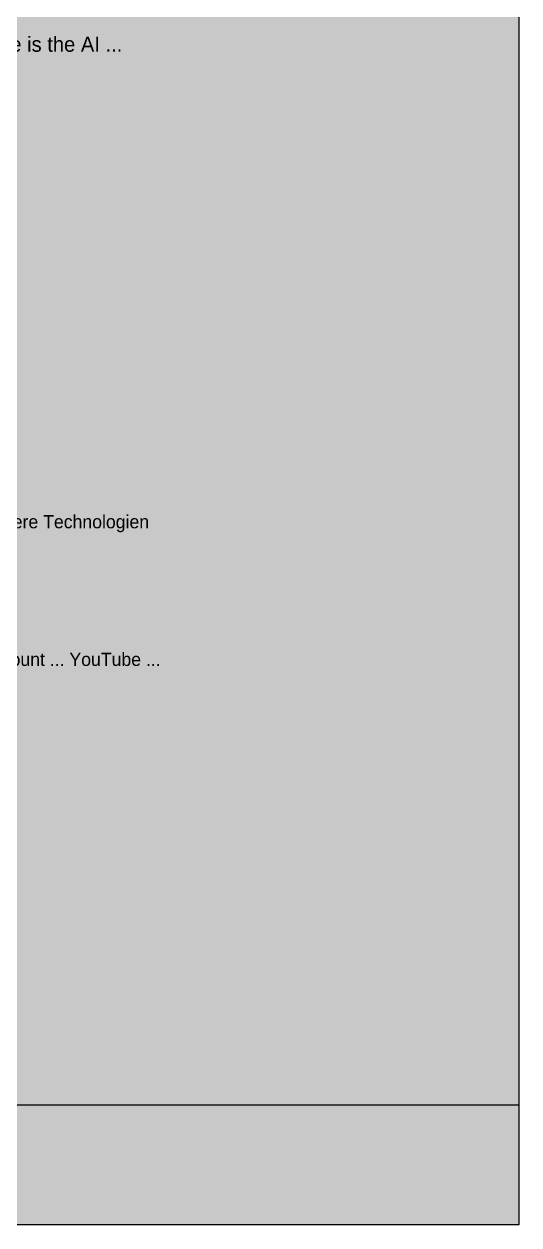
# Model space of a CAD drawing. Extents: x 0 to 1280, y 0 to 2486.
# Drawn here: x 755 to 1280, y 0 to 1274 of the extents above; entities that cross this region are included whole.
import ezdxf

# ---------------------------------------------------------------- set-up
doc = ezdxf.new("R2010")
doc.units = 0

msp = doc.modelspace()

# ---------------------------------------------------------------- hatches: boundary and pattern name
at = {"true_color": 0x1f1f1f}
msp.add_hatch(color=256, dxfattribs=at).paths.add_polyline_path([(0, 2486), (1280, 2486), (1280, 0.1), (0, 0.1)], flags=0)
at = {"true_color": 0x171717}
msp.add_hatch(color=256, dxfattribs=at).paths.add_polyline_path([(0, 127.6), (1280, 127.6), (1280, 0.1), (0, 0.1)], flags=0)

# ---------------------------------------------------------------- linework, layer by layer
at = {"true_color": 0x1f1f1f}
msp.add_lwpolyline([(0, 2486), (1280, 2486), (1280, 0.1), (0, 0.1)], close=True, dxfattribs=at)
at = {"true_color": 0x171717}
msp.add_lwpolyline([(0, 127.6), (1280, 127.6), (1280, 0.1), (0, 0.1)], close=True, dxfattribs=at)

# ---------------------------------------------------------------- texts
at = {"true_color": 0x99c3ff}
msp.add_text("Google's incredible new AI app: Google Search Live is the AI ...", height=16, dxfattribs=at).set_placement((258, 1244.6))
at = {"true_color": 0xbfbfbf}
for s, p in [(': Unsere innovativen KI?Produkte und ?Dienste – und wie unsere Technologien', (227.7, 739.1)), (' ... Sign in ... How can we help you ... Google Chrome ... Google Account ... YouTube ...', (172.4, 593.1))]:
    msp.add_text(s, height=14, dxfattribs=at).set_placement(p)

doc.saveas('drawing.dxf')
